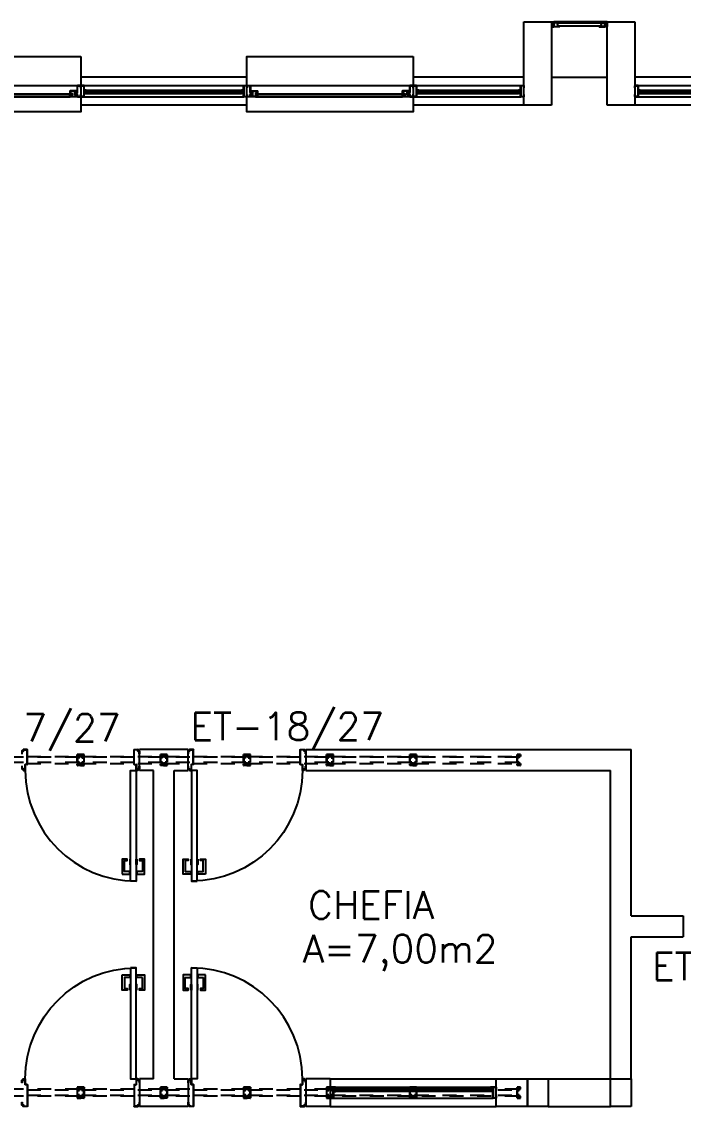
# Model space of a CAD drawing. Header units: millimetres. Extents: x 2128 to 2646, y 1972 to 2207.
# Drawn here: x 2472.61 to 2477.39, y 2061.28 to 2069.17 of the extents above; entities that cross this region are included whole.
import ezdxf

# ---------------------------------------------------------------- set-up
doc = ezdxf.new("R2010")
doc.units = ezdxf.units.MM
doc.linetypes.add('HIDDEN', pattern=[0.375, 0.25, -0.125])
for name, color, linetype in [('AR-ALV', 2, 'Continuous'), ('AR-ESQ', 1, 'Continuous'), ('AR-ESTC', 3, 'Continuous'), ('AR-PEITORIL', 1, 'Continuous'), ('AR-PORTA', 1, 'Continuous'), ('ar-talude', 1, 'Continuous'), ('BC- VISTA', 1, 'Continuous'), ('BGR- VISTA', 12, 'Continuous'), ('DT-ESQ-BAGUETE-C', 1, 'Continuous'), ('DT-ESQ-BAGUETE-V', 1, 'Continuous'), ('DT-ESQ-CHAPA DOBRADA-V', 1, 'Continuous'), ('DT-ESQ-MARCO-V', 1, 'Continuous'), ('DT-ESQ-PERFIL CADEIRA-C', 2, 'Continuous'), ('DT-ESQ-PERFIL CADEIRA-V', 2, 'Continuous'), ('DT-ESQ-PERFIL U-C', 2, 'Continuous'), ('DT-ESQ-PERFIL U-V', 1, 'Continuous'), ('DT-ESQ-PROJ', 1, 'HIDDEN'), ('DT-ESQ-VENEZIANA-C', 1, 'Continuous'), ('DT-ESQ-VENEZIANA-V', 1, 'Continuous'), ('DT-ESQ-VIDRO-C', 2, 'Continuous'), ('DT-TXTMOD', 1, 'Continuous'), ('ENDEREÇO', 2, 'Continuous'), ('maçaneta', 1, 'Continuous'), ('mov', 1, 'Continuous'), ('PM-PERFIL U-C', 2, 'Continuous'), ('pm1', 2, 'Continuous'), ('TEXTO', 2, 'Continuous'), ('Área', 2, 'Continuous')]:
    doc.layers.add(name, color=color, linetype=linetype)
doc.styles.add('S10', font='simplex.shx', dxfattribs={"height": 0.1})
doc.styles.add('UNB-100', font='simplex.shx', dxfattribs={"height": 0.2})
doc.styles.add('UNB1-100', font='simplex.shx', dxfattribs={"height": 0.2})

# ---------------------------------------------------------------- blocks, each defined once
blk = doc.blocks.new('EF142-P')
at = {"layer": 'DT-ESQ-PROJ', "ltscale": 0.1}
for points in [[(0.025, -0.1035), (0.025, -0.1135, -0.414214), (0.0235, -0.115), (0.0015, -0.115, -0.414214), (0, -0.1135), (0, -0.1), (0.0015, -0.1), (0.0015, -0.113, 0.414214), (0.002, -0.1135), (0.023, -0.1135, 0.414214), (0.0235, -0.113), (0.0235, -0.1035), (0.0105, -0.1035, -0.414214), (0.009, -0.102), (0.009, -0.092, -0.414214), (0.0105, -0.0905), (0.0235, -0.0905), (0.0235, -0.0595), (0.0105, -0.0595, -0.414214), (0.009, -0.058), (0.009, -0.048, -0.414214), (0.0105, -0.0465), (0.0235, -0.0465), (0.0235, -0.037, 0.414214), (0.023, -0.0365), (0.002, -0.0365, 0.414214), (0.0015, -0.037), (0.0015, -0.05), (0, -0.05), (0, -0.0365, -0.414214), (0.0015, -0.035), (0.0235, -0.035, -0.414214), (0.025, -0.0365), (0.025, -0.0465, -0.414214), (0.0235, -0.048), (0.0105, -0.048), (0.0105, -0.058), (0.0235, -0.058), (0.0235, -0.058, -0.414214), (0.025, -0.0595), (0.025, -0.0905, -0.414214), (0.0235, -0.092), (0.0235, -0.092), (0.0105, -0.092), (0.0105, -0.102), (0.0235, -0.102, -0.414214)], [(0.75, -0.1035), (0.75, -0.1135, 0.414214), (0.7515, -0.115), (0.7735, -0.115, 0.414214), (0.775, -0.1135), (0.775, -0.1), (0.7735, -0.1), (0.7735, -0.113, -0.414214), (0.773, -0.1135), (0.752, -0.1135, -0.414214), (0.7515, -0.113), (0.7515, -0.1035), (0.7645, -0.1035, 0.414214), (0.766, -0.102), (0.766, -0.092, 0.414214), (0.7645, -0.0905), (0.7515, -0.0905), (0.7515, -0.0595), (0.7645, -0.0595, 0.414214), (0.766, -0.058), (0.766, -0.048, 0.414214), (0.7645, -0.0465), (0.7515, -0.0465), (0.7515, -0.037, -0.414214), (0.752, -0.0365), (0.773, -0.0365, -0.414214), (0.7735, -0.037), (0.7735, -0.05), (0.775, -0.05), (0.775, -0.0365, 0.414214), (0.7735, -0.035), (0.7515, -0.035, 0.414214), (0.75, -0.0365), (0.75, -0.0465, 0.414214), (0.7515, -0.048), (0.7645, -0.048), (0.7645, -0.058), (0.7515, -0.058), (0.7515, -0.058, 0.414214), (0.75, -0.0595), (0.75, -0.0905, 0.414214), (0.7515, -0.092), (0.7515, -0.092), (0.7645, -0.092), (0.7645, -0.102), (0.7515, -0.102, 0.414214)], [(0.8, -0.1035), (0.8, -0.1135, -0.414214), (0.7985, -0.115), (0.7765, -0.115, -0.414214), (0.775, -0.1135), (0.775, -0.1), (0.7765, -0.1), (0.7765, -0.113, 0.414214), (0.777, -0.1135), (0.798, -0.1135, 0.414214), (0.7985, -0.113), (0.7985, -0.1035), (0.7855, -0.1035, -0.414214), (0.784, -0.102), (0.784, -0.092, -0.414214), (0.7855, -0.0905), (0.7985, -0.0905), (0.7985, -0.0595), (0.7855, -0.0595, -0.414214), (0.784, -0.058), (0.784, -0.048, -0.414214), (0.7855, -0.0465), (0.7985, -0.0465), (0.7985, -0.037, 0.414214), (0.798, -0.0365), (0.777, -0.0365, 0.414214), (0.7765, -0.037), (0.7765, -0.05), (0.775, -0.05), (0.775, -0.0365, -0.414214), (0.7765, -0.035), (0.7985, -0.035, -0.414214), (0.8, -0.0365), (0.8, -0.0465, -0.414214), (0.7985, -0.048), (0.7855, -0.048), (0.7855, -0.058), (0.7985, -0.058), (0.7985, -0.058, -0.414214), (0.8, -0.0595), (0.8, -0.0905, -0.414214), (0.7985, -0.092), (0.7985, -0.092), (0.7855, -0.092), (0.7855, -0.102), (0.7985, -0.102, -0.414214)], [(1.35, -0.1035), (1.35, -0.1135, 0.414214), (1.3515, -0.115), (1.3735, -0.115, 0.414214), (1.375, -0.1135), (1.375, -0.1), (1.3735, -0.1), (1.3735, -0.113, -0.414214), (1.373, -0.1135), (1.352, -0.1135, -0.414214), (1.3515, -0.113), (1.3515, -0.1035), (1.3645, -0.1035, 0.414214), (1.366, -0.102), (1.366, -0.092, 0.414214), (1.3645, -0.0905), (1.3515, -0.0905), (1.3515, -0.0595), (1.3645, -0.0595, 0.414214), (1.366, -0.058), (1.366, -0.048, 0.414214), (1.3645, -0.0465), (1.3515, -0.0465), (1.3515, -0.037, -0.414214), (1.352, -0.0365), (1.373, -0.0365, -0.414214), (1.3735, -0.037), (1.3735, -0.05), (1.375, -0.05), (1.375, -0.0365, 0.414214), (1.3735, -0.035), (1.3515, -0.035, 0.414214), (1.35, -0.0365), (1.35, -0.0465, 0.414214), (1.3515, -0.048), (1.3645, -0.048), (1.3645, -0.058), (1.3515, -0.058), (1.3515, -0.058, 0.414214), (1.35, -0.0595), (1.35, -0.0905, 0.414214), (1.3515, -0.092), (1.3515, -0.092), (1.3645, -0.092), (1.3645, -0.102), (1.3515, -0.102, 0.414214)], [(1.4, -0.1035), (1.4, -0.1135, -0.414214), (1.3985, -0.115), (1.3765, -0.115, -0.414214), (1.375, -0.1135), (1.375, -0.1), (1.3765, -0.1), (1.3765, -0.113, 0.414214), (1.377, -0.1135), (1.398, -0.1135, 0.414214), (1.3985, -0.113), (1.3985, -0.1035), (1.3855, -0.1035, -0.414214), (1.384, -0.102), (1.384, -0.092, -0.414214), (1.3855, -0.0905), (1.3985, -0.0905), (1.3985, -0.0595), (1.3855, -0.0595, -0.414214), (1.384, -0.058), (1.384, -0.048, -0.414214), (1.3855, -0.0465), (1.3985, -0.0465), (1.3985, -0.037, 0.414214), (1.398, -0.0365), (1.377, -0.0365, 0.414214), (1.3765, -0.037), (1.3765, -0.05), (1.375, -0.05), (1.375, -0.0365, -0.414214), (1.3765, -0.035), (1.3985, -0.035, -0.414214), (1.4, -0.0365), (1.4, -0.0465, -0.414214), (1.3985, -0.048), (1.3855, -0.048), (1.3855, -0.058), (1.3985, -0.058), (1.3985, -0.058, -0.414214), (1.4, -0.0595), (1.4, -0.0905, -0.414214), (1.3985, -0.092), (1.3985, -0.092), (1.3855, -0.092), (1.3855, -0.102), (1.3985, -0.102, -0.414214)], [(1.95, -0.1035), (1.95, -0.1135, 0.414214), (1.9515, -0.115), (1.9735, -0.115, 0.414214), (1.975, -0.1135), (1.975, -0.1), (1.9735, -0.1), (1.9735, -0.113, -0.414214), (1.973, -0.1135), (1.952, -0.1135, -0.414214), (1.9515, -0.113), (1.9515, -0.1035), (1.9645, -0.1035, 0.414214), (1.966, -0.102), (1.966, -0.092, 0.414214), (1.9645, -0.0905), (1.9515, -0.0905), (1.9515, -0.0595), (1.9645, -0.0595, 0.414214), (1.966, -0.058), (1.966, -0.048, 0.414214), (1.9645, -0.0465), (1.9515, -0.0465), (1.9515, -0.037, -0.414214), (1.952, -0.0365), (1.973, -0.0365, -0.414214), (1.9735, -0.037), (1.9735, -0.05), (1.975, -0.05), (1.975, -0.0365, 0.414214), (1.9735, -0.035), (1.9515, -0.035, 0.414214), (1.95, -0.0365), (1.95, -0.0465, 0.414214), (1.9515, -0.048), (1.9645, -0.048), (1.9645, -0.058), (1.9515, -0.058), (1.9515, -0.058, 0.414214), (1.95, -0.0595), (1.95, -0.0905, 0.414214), (1.9515, -0.092), (1.9515, -0.092), (1.9645, -0.092), (1.9645, -0.102), (1.9515, -0.102, 0.414214)], [(2, -0.1035), (2, -0.1135, -0.414214), (1.9985, -0.115), (1.9765, -0.115, -0.414214), (1.975, -0.1135), (1.975, -0.1), (1.9765, -0.1), (1.9765, -0.113, 0.414214), (1.977, -0.1135), (1.998, -0.1135, 0.414214), (1.9985, -0.113), (1.9985, -0.1035), (1.9855, -0.1035, -0.414214), (1.984, -0.102), (1.984, -0.092, -0.414214), (1.9855, -0.0905), (1.9985, -0.0905), (1.9985, -0.0595), (1.9855, -0.0595, -0.414214), (1.984, -0.058), (1.984, -0.048, -0.414214), (1.9855, -0.0465), (1.9985, -0.0465), (1.9985, -0.037, 0.414214), (1.998, -0.0365), (1.977, -0.0365, 0.414214), (1.9765, -0.037), (1.9765, -0.05), (1.975, -0.05), (1.975, -0.0365, -0.414214), (1.9765, -0.035), (1.9985, -0.035, -0.414214), (2, -0.0365), (2, -0.0465, -0.414214), (1.9985, -0.048), (1.9855, -0.048), (1.9855, -0.058), (1.9985, -0.058), (1.9985, -0.058, -0.414214), (2, -0.0595), (2, -0.0905, -0.414214), (1.9985, -0.092), (1.9985, -0.092), (1.9855, -0.092), (1.9855, -0.102), (1.9985, -0.102, -0.414214)], [(2.55, -0.1035), (2.55, -0.1135, 0.414214), (2.5515, -0.115), (2.5735, -0.115, 0.414214), (2.575, -0.1135), (2.575, -0.1), (2.5735, -0.1), (2.5735, -0.113, -0.414214), (2.573, -0.1135), (2.552, -0.1135, -0.414214), (2.5515, -0.113), (2.5515, -0.1035), (2.5645, -0.1035, 0.414214), (2.566, -0.102), (2.566, -0.092, 0.414214), (2.5645, -0.0905), (2.5515, -0.0905), (2.5515, -0.0595), (2.5645, -0.0595, 0.414214), (2.566, -0.058), (2.566, -0.048, 0.414214), (2.5645, -0.0465), (2.5515, -0.0465), (2.5515, -0.037, -0.414214), (2.552, -0.0365), (2.573, -0.0365, -0.414214), (2.5735, -0.037), (2.5735, -0.05), (2.575, -0.05), (2.575, -0.0365, 0.414214), (2.5735, -0.035), (2.5515, -0.035, 0.414214), (2.55, -0.0365), (2.55, -0.0465, 0.414214), (2.5515, -0.048), (2.5645, -0.048), (2.5645, -0.058), (2.5515, -0.058), (2.5515, -0.058, 0.414214), (2.55, -0.0595), (2.55, -0.0905, 0.414214), (2.5515, -0.092), (2.5515, -0.092), (2.5645, -0.092), (2.5645, -0.102), (2.5515, -0.102, 0.414214)], [(2.6, -0.1035), (2.6, -0.1135, -0.414214), (2.5985, -0.115), (2.5765, -0.115, -0.414214), (2.575, -0.1135), (2.575, -0.1), (2.5765, -0.1), (2.5765, -0.113, 0.414214), (2.577, -0.1135), (2.598, -0.1135, 0.414214), (2.5985, -0.113), (2.5985, -0.1035), (2.5855, -0.1035, -0.414214), (2.584, -0.102), (2.584, -0.092, -0.414214), (2.5855, -0.0905), (2.5985, -0.0905), (2.5985, -0.0595), (2.5855, -0.0595, -0.414214), (2.584, -0.058), (2.584, -0.048, -0.414214), (2.5855, -0.0465), (2.5985, -0.0465), (2.5985, -0.037, 0.414214), (2.598, -0.0365), (2.577, -0.0365, 0.414214), (2.5765, -0.037), (2.5765, -0.05), (2.575, -0.05), (2.575, -0.0365, -0.414214), (2.5765, -0.035), (2.5985, -0.035, -0.414214), (2.6, -0.0365), (2.6, -0.0465, -0.414214), (2.5985, -0.048), (2.5855, -0.048), (2.5855, -0.058), (2.5985, -0.058), (2.5985, -0.058, -0.414214), (2.6, -0.0595), (2.6, -0.0905, -0.414214), (2.5985, -0.092), (2.5985, -0.092), (2.5855, -0.092), (2.5855, -0.102), (2.5985, -0.102, -0.414214)], [(3.15, -0.1035), (3.15, -0.1135, 0.414214), (3.1515, -0.115), (3.1735, -0.115, 0.414214), (3.175, -0.1135), (3.175, -0.1), (3.1735, -0.1), (3.1735, -0.113, -0.414214), (3.173, -0.1135), (3.152, -0.1135, -0.414214), (3.1515, -0.113), (3.1515, -0.1035), (3.1645, -0.1035, 0.414214), (3.166, -0.102), (3.166, -0.092, 0.414214), (3.1645, -0.0905), (3.1515, -0.0905), (3.1515, -0.0595), (3.1645, -0.0595, 0.414214), (3.166, -0.058), (3.166, -0.048, 0.414214), (3.1645, -0.0465), (3.1515, -0.0465), (3.1515, -0.037, -0.414214), (3.152, -0.0365), (3.173, -0.0365, -0.414214), (3.1735, -0.037), (3.1735, -0.05), (3.175, -0.05), (3.175, -0.0365, 0.414214), (3.1735, -0.035), (3.1515, -0.035, 0.414214), (3.15, -0.0365), (3.15, -0.0465, 0.414214), (3.1515, -0.048), (3.1645, -0.048), (3.1645, -0.058), (3.1515, -0.058), (3.1515, -0.058, 0.414214), (3.15, -0.0595), (3.15, -0.0905, 0.414214), (3.1515, -0.092), (3.1515, -0.092), (3.1645, -0.092), (3.1645, -0.102), (3.1515, -0.102, 0.414214)], [(3.2, -0.1035), (3.2, -0.1135, -0.414214), (3.1985, -0.115), (3.1765, -0.115, -0.414214), (3.175, -0.1135), (3.175, -0.1), (3.1765, -0.1), (3.1765, -0.113, 0.414214), (3.177, -0.1135), (3.198, -0.1135, 0.414214), (3.1985, -0.113), (3.1985, -0.1035), (3.1855, -0.1035, -0.414214), (3.184, -0.102), (3.184, -0.092, -0.414214), (3.1855, -0.0905), (3.1985, -0.0905), (3.1985, -0.0595), (3.1855, -0.0595, -0.414214), (3.184, -0.058), (3.184, -0.048, -0.414214), (3.1855, -0.0465), (3.1985, -0.0465), (3.1985, -0.037, 0.414214), (3.198, -0.0365), (3.177, -0.0365, 0.414214), (3.1765, -0.037), (3.1765, -0.05), (3.175, -0.05), (3.175, -0.0365, -0.414214), (3.1765, -0.035), (3.1985, -0.035, -0.414214), (3.2, -0.0365), (3.2, -0.0465, -0.414214), (3.1985, -0.048), (3.1855, -0.048), (3.1855, -0.058), (3.1985, -0.058), (3.1985, -0.058, -0.414214), (3.2, -0.0595), (3.2, -0.0905, -0.414214), (3.1985, -0.092), (3.1985, -0.092), (3.1855, -0.092), (3.1855, -0.102), (3.1985, -0.102, -0.414214)], [(3.75, -0.1035), (3.75, -0.1135, 0.414214), (3.7515, -0.115), (3.7735, -0.115, 0.414214), (3.775, -0.1135), (3.775, -0.1), (3.7735, -0.1), (3.7735, -0.113, -0.414214), (3.773, -0.1135), (3.752, -0.1135, -0.414214), (3.7515, -0.113), (3.7515, -0.1035), (3.7645, -0.1035, 0.414214), (3.766, -0.102), (3.766, -0.092, 0.414214), (3.7645, -0.0905), (3.7515, -0.0905), (3.7515, -0.0595), (3.7645, -0.0595, 0.414214), (3.766, -0.058), (3.766, -0.048, 0.414214), (3.7645, -0.0465), (3.7515, -0.0465), (3.7515, -0.037, -0.414214), (3.752, -0.0365), (3.773, -0.0365, -0.414214), (3.7735, -0.037), (3.7735, -0.05), (3.775, -0.05), (3.775, -0.0365, 0.414214), (3.7735, -0.035), (3.7515, -0.035, 0.414214), (3.75, -0.0365), (3.75, -0.0465, 0.414214), (3.7515, -0.048), (3.7645, -0.048), (3.7645, -0.058), (3.7515, -0.058), (3.7515, -0.058, 0.414214), (3.75, -0.0595), (3.75, -0.0905, 0.414214), (3.7515, -0.092), (3.7515, -0.092), (3.7645, -0.092), (3.7645, -0.102), (3.7515, -0.102, 0.414214)], [(3.8, -0.1035), (3.8, -0.1135, -0.414214), (3.7985, -0.115), (3.7765, -0.115, -0.414214), (3.775, -0.1135), (3.775, -0.1), (3.7765, -0.1), (3.7765, -0.113, 0.414214), (3.777, -0.1135), (3.798, -0.1135, 0.414214), (3.7985, -0.113), (3.7985, -0.1035), (3.7855, -0.1035, -0.414214), (3.784, -0.102), (3.784, -0.092, -0.414214), (3.7855, -0.0905), (3.7985, -0.0905), (3.7985, -0.0595), (3.7855, -0.0595, -0.414214), (3.784, -0.058), (3.784, -0.048, -0.414214), (3.7855, -0.0465), (3.7985, -0.0465), (3.7985, -0.037, 0.414214), (3.798, -0.0365), (3.777, -0.0365, 0.414214), (3.7765, -0.037), (3.7765, -0.05), (3.775, -0.05), (3.775, -0.0365, -0.414214), (3.7765, -0.035), (3.7985, -0.035, -0.414214), (3.8, -0.0365), (3.8, -0.0465, -0.414214), (3.7985, -0.048), (3.7855, -0.048), (3.7855, -0.058), (3.7985, -0.058), (3.7985, -0.058, -0.414214), (3.8, -0.0595), (3.8, -0.0905, -0.414214), (3.7985, -0.092), (3.7985, -0.092), (3.7855, -0.092), (3.7855, -0.102), (3.7985, -0.102, -0.414214)], [(4.35, -0.1035), (4.35, -0.1135, 0.414214), (4.3515, -0.115), (4.3735, -0.115, 0.414214), (4.375, -0.1135), (4.375, -0.1), (4.3735, -0.1), (4.3735, -0.113, -0.414214), (4.373, -0.1135), (4.352, -0.1135, -0.414214), (4.3515, -0.113), (4.3515, -0.1035), (4.3645, -0.1035, 0.414214), (4.366, -0.102), (4.366, -0.092, 0.414214), (4.3645, -0.0905), (4.3515, -0.0905), (4.3515, -0.0595), (4.3645, -0.0595, 0.414214), (4.366, -0.058), (4.366, -0.048, 0.414214), (4.3645, -0.0465), (4.3515, -0.0465), (4.3515, -0.037, -0.414214), (4.352, -0.0365), (4.373, -0.0365, -0.414214), (4.3735, -0.037), (4.3735, -0.05), (4.375, -0.05), (4.375, -0.0365, 0.414214), (4.3735, -0.035), (4.3515, -0.035, 0.414214), (4.35, -0.0365), (4.35, -0.0465, 0.414214), (4.3515, -0.048), (4.3645, -0.048), (4.3645, -0.058), (4.3515, -0.058), (4.3515, -0.058, 0.414214), (4.35, -0.0595), (4.35, -0.0905, 0.414214), (4.3515, -0.092), (4.3515, -0.092), (4.3645, -0.092), (4.3645, -0.102), (4.3515, -0.102, 0.414214)], [(4.4, -0.1035), (4.4, -0.1135, -0.414214), (4.3985, -0.115), (4.3765, -0.115, -0.414214), (4.375, -0.1135), (4.375, -0.1), (4.3765, -0.1), (4.3765, -0.113, 0.414214), (4.377, -0.1135), (4.398, -0.1135, 0.414214), (4.3985, -0.113), (4.3985, -0.1035), (4.3855, -0.1035, -0.414214), (4.384, -0.102), (4.384, -0.092, -0.414214), (4.3855, -0.0905), (4.3985, -0.0905), (4.3985, -0.0595), (4.3855, -0.0595, -0.414214), (4.384, -0.058), (4.384, -0.048, -0.414214), (4.3855, -0.0465), (4.3985, -0.0465), (4.3985, -0.037, 0.414214), (4.398, -0.0365), (4.377, -0.0365, 0.414214), (4.3765, -0.037), (4.3765, -0.05), (4.375, -0.05), (4.375, -0.0365, -0.414214), (4.3765, -0.035), (4.3985, -0.035, -0.414214), (4.4, -0.0365), (4.4, -0.0465, -0.414214), (4.3985, -0.048), (4.3855, -0.048), (4.3855, -0.058), (4.3985, -0.058), (4.3985, -0.058, -0.414214), (4.4, -0.0595), (4.4, -0.0905, -0.414214), (4.3985, -0.092), (4.3985, -0.092), (4.3855, -0.092), (4.3855, -0.102), (4.3985, -0.102, -0.414214)], [(5.125, -0.1035), (5.125, -0.1135, 0.414214), (5.1265, -0.115), (5.1485, -0.115, 0.414214), (5.15, -0.1135), (5.15, -0.1), (5.1485, -0.1), (5.1485, -0.113, -0.414214), (5.148, -0.1135), (5.127, -0.1135, -0.414214), (5.1265, -0.113), (5.1265, -0.1035), (5.1395, -0.1035, 0.414214), (5.141, -0.102), (5.141, -0.092, 0.414214), (5.1395, -0.0905), (5.1265, -0.0905), (5.1265, -0.0595), (5.1395, -0.0595, 0.414214), (5.141, -0.058), (5.141, -0.048, 0.414214), (5.1395, -0.0465), (5.1265, -0.0465), (5.1265, -0.037, -0.414214), (5.127, -0.0365), (5.148, -0.0365, -0.414214), (5.1485, -0.037), (5.1485, -0.05), (5.15, -0.05), (5.15, -0.0365, 0.414214), (5.1485, -0.035), (5.1265, -0.035, 0.414214), (5.125, -0.0365), (5.125, -0.0465, 0.414214), (5.1265, -0.048), (5.1395, -0.048), (5.1395, -0.058), (5.1265, -0.058), (5.1265, -0.058, 0.414214), (5.125, -0.0595), (5.125, -0.0905, 0.414214), (5.1265, -0.092), (5.1265, -0.092), (5.1395, -0.092), (5.1395, -0.102), (5.1265, -0.102, 0.414214)]]:
    blk.add_lwpolyline(points, format="xyb", close=True, dxfattribs=at)
for points in [[(0.7625, -0.056), (0.7625, -0.05), (0.0125, -0.05), (0.0125, -0.056)], [(1.3625, -0.056), (1.3625, -0.05), (0.7875, -0.05), (0.7875, -0.056)], [(1.9625, -0.056), (1.9625, -0.05), (1.3875, -0.05), (1.3875, -0.056)], [(2.5625, -0.056), (2.5625, -0.05), (1.9875, -0.05), (1.9875, -0.056)], [(3.1625, -0.056), (3.1625, -0.05), (2.5875, -0.05), (2.5875, -0.056)], [(3.7625, -0.056), (3.7625, -0.05), (3.1875, -0.05), (3.1875, -0.056)], [(4.3625, -0.056), (4.3625, -0.05), (3.7875, -0.05), (3.7875, -0.056)], [(5.1375, -0.056), (5.1375, -0.05), (4.3875, -0.05), (4.3875, -0.056)], [(0.7625, -0.094), (0.7625, -0.1), (0.0125, -0.1), (0.0125, -0.094)], [(1.3625, -0.094), (1.3625, -0.1), (0.7875, -0.1), (0.7875, -0.094)], [(1.9625, -0.094), (1.9625, -0.1), (1.3875, -0.1), (1.3875, -0.094)], [(2.5625, -0.094), (2.5625, -0.1), (1.9875, -0.1), (1.9875, -0.094)], [(3.1625, -0.094), (3.1625, -0.1), (2.5875, -0.1), (2.5875, -0.094)], [(3.7625, -0.094), (3.7625, -0.1), (3.1875, -0.1), (3.1875, -0.094)], [(4.3625, -0.094), (4.3625, -0.1), (3.7875, -0.1), (3.7875, -0.094)], [(5.1375, -0.094), (5.1375, -0.1), (4.3875, -0.1), (4.3875, -0.094)]]:
    blk.add_lwpolyline(points, close=True, dxfattribs=at)
blk = doc.blocks.new('EF01A-P')
at = {"layer": 'DT-ESQ-BAGUETE-C', "ltscale": 0.1}
for points in [[(0.0015, 0.035), (0.015, 0.035), (0.015, 0.0335), (0.0015, 0.0335), (0.0015, 0.005), (0.015, 0.005), (0.015, 0.0035), (0.0015, 0.0035, -0.414214), (0, 0.005), (0, 0.0335, -0.414214)], [(0.3985, 0.035), (0.385, 0.035), (0.385, 0.0335), (0.3985, 0.0335), (0.3985, 0.005), (0.385, 0.005), (0.385, 0.0035), (0.3985, 0.0035, 0.414214), (0.4, 0.005), (0.4, 0.0335, 0.414214)]]:
    blk.add_lwpolyline(points, format="xyb", close=True, dxfattribs=at)
at = {"layer": 'DT-ESQ-PERFIL CADEIRA-C', "ltscale": 0.1}
for points in [[(0.01, 0.0015), (0.01, 0.003), (0.0015, 0.003, 1), (0.0015, 0), (0.015, 0, 0.414214), (0.0165, 0.0015), (0.0165, 0.0335), (0.043, 0.0335)], [(0.043, 0.0065), (0.018, 0.0065), (0.018, 0.0165), (0.0165, 0.0165), (0.0165, 0.0065, 0.414214), (0.018, 0.005), (0.043, 0.005), (0.0565, 0.005, 1), (0.0565, 0.008), (0.043, 0.008), (0.043, 0.02), (0.043, 0.032), (0.0565, 0.032, 1), (0.0565, 0.035), (0.043, 0.035), (0.0165, 0.035, 0.414214), (0.015, 0.0335), (0.015, 0.0015), (0.0015, 0.0015)], [(0.0415, 0.02), (0.0415, 0.032, -0.414214), (0.043, 0.0335), (0.0565, 0.0335)], [(0.0415, 0.02), (0.0415, 0.008, 0.414214), (0.043, 0.0065), (0.0565, 0.0065)], [(0.357, 0.0065), (0.382, 0.0065), (0.382, 0.0165), (0.3835, 0.0165), (0.3835, 0.0065, -0.414214), (0.382, 0.005), (0.357, 0.005), (0.3435, 0.005, -1), (0.3435, 0.008), (0.357, 0.008), (0.357, 0.02), (0.357, 0.032), (0.3435, 0.032, -1), (0.3435, 0.035), (0.357, 0.035), (0.3835, 0.035, -0.414214), (0.385, 0.0335), (0.385, 0.0015), (0.3985, 0.0015)], [(0.3585, 0.02), (0.3585, 0.032, 0.414214), (0.357, 0.0335), (0.3435, 0.0335)], [(0.3585, 0.02), (0.3585, 0.008, -0.414214), (0.357, 0.0065), (0.3435, 0.0065)], [(0.39, 0.0015), (0.39, 0.003), (0.3985, 0.003, -1), (0.3985, 0), (0.385, 0, -0.414214), (0.3835, 0.0015), (0.3835, 0.0335), (0.357, 0.0335)]]:
    blk.add_lwpolyline(points, format="xyb", dxfattribs=at)
at = {"layer": 'DT-ESQ-PERFIL CADEIRA-V', "ltscale": 0.1}
blk.add_line((0.015, 0), (0.385, 0), dxfattribs=at)
at = {"layer": 'DT-ESQ-VENEZIANA-C', "ltscale": 0.1}
for p, q in [((0.043, 0.0105), (0.357, 0.0105)), ((0.043, 0.009), (0.357, 0.009))]:
    blk.add_line(p, q, dxfattribs=at)
at = {"layer": 'DT-ESQ-VENEZIANA-V', "ltscale": 0.1}
blk.add_line((0.043, 0.031), (0.357, 0.031), dxfattribs=at)
blk = doc.blocks.new('EF05A-P')
at = {"layer": 'DT-ESQ-BAGUETE-C', "ltscale": 0.1}
for points in [[(0.039, -0.05), (0.0255, -0.05), (0.0255, -0.0485), (0.039, -0.0485), (0.039, -0.0365), (0.0255, -0.0365), (0.0255, -0.035), (0.039, -0.035, -0.414214), (0.0405, -0.0365), (0.0405, -0.0485, -0.414214)], [(1.161, -0.05), (1.1745, -0.05), (1.1745, -0.0485), (1.161, -0.0485), (1.161, -0.0365), (1.1745, -0.0365), (1.1745, -0.035), (1.161, -0.035, 0.414214), (1.1595, -0.0365), (1.1595, -0.0485, 0.414214)]]:
    blk.add_lwpolyline(points, format="xyb", close=True, dxfattribs=at)
at = {"layer": 'DT-ESQ-BAGUETE-V', "ltscale": 0.1}
blk.add_line((1.161, -0.05), (0.039, -0.05), dxfattribs=at)
at = {"layer": 'DT-ESQ-CHAPA DOBRADA-V', "ltscale": 0.1}
blk.add_line((1.16, -0.067), (0.04, -0.067), dxfattribs=at)
at = {"layer": 'DT-ESQ-MARCO-V', "ltscale": 0.1}
for p, q in [((0.0235, -0.035), (1.1765, -0.035)), ((0.0235, -0.115), (1.1765, -0.115))]:
    blk.add_line(p, q, dxfattribs=at)
at = {"layer": 'DT-ESQ-PERFIL U-C', "ltscale": 0.1}
for points in [[(0.025, -0.0655), (0.025, -0.0655, 0.414214), (0.0235, -0.067), (0.0235, -0.1135), (0.0015, -0.1135), (0.0015, -0.1), (0, -0.1), (0, -0.1135, 0.414214), (0.0015, -0.115), (0.0235, -0.115, 0.414214), (0.025, -0.1135), (0.025, -0.067), (0.04, -0.067, 1), (0.04, -0.064), (0.025, -0.064), (0.025, -0.0365, 0.414214), (0.0235, -0.035), (0.0015, -0.035, 0.414214), (0, -0.0365), (0, -0.05), (0.0015, -0.05), (0.0015, -0.0365), (0.0235, -0.0365), (0.0235, -0.064, 0.414214), (0.025, -0.0655), (0.04, -0.0655)], [(1.175, -0.0655), (1.175, -0.0655, -0.414214), (1.1765, -0.067), (1.1765, -0.1135), (1.1985, -0.1135), (1.1985, -0.1), (1.2, -0.1), (1.2, -0.1135, -0.414214), (1.1985, -0.115), (1.1765, -0.115, -0.414214), (1.175, -0.1135), (1.175, -0.067), (1.16, -0.067, -1), (1.16, -0.064), (1.175, -0.064), (1.175, -0.0365, -0.414214), (1.1765, -0.035), (1.1985, -0.035, -0.414214), (1.2, -0.0365), (1.2, -0.05), (1.1985, -0.05), (1.1985, -0.0365), (1.1765, -0.0365), (1.1765, -0.064, -0.414214), (1.175, -0.0655), (1.16, -0.0655)]]:
    blk.add_lwpolyline(points, format="xyb", dxfattribs=at)
at = {"layer": 'DT-ESQ-VIDRO-C', "ltscale": 0.1}
blk.add_lwpolyline([(0.027, -0.062), (0.027, -0.052), (1.173, -0.052), (1.173, -0.062)], close=True, dxfattribs=at)
blk = doc.blocks.new('BGR12')
at = {"layer": 'BC- VISTA'}
blk.add_lwpolyline([(0, 0.4), (0, 0), (-1.2, 0), (-1.2, 0.4)], close=True, dxfattribs=at)
blk = doc.blocks.new('EF72-P')
at = {"layer": 'AR-PEITORIL'}
for p, q in [((0.8, 0.2), (0, 0.2)), ((3.2, 0.2), (2, 0.2)), ((5.2, 0.2), (4.4, 0.2)), ((0.8, 0), (0, 0)), ((3.2, 0), (2, 0)), ((5.2, 0), (4.4, 0))]:
    blk.add_line(p, q, dxfattribs=at)
at = {"layer": 'DT-ESQ-BAGUETE-C', "ltscale": 0.1}
for points in [[(0.039, 0.095), (0.0255, 0.095), (0.0255, 0.0935), (0.039, 0.0935), (0.039, 0.0845), (0.0255, 0.0845), (0.0255, 0.083), (0.039, 0.083, 0.336705), (0.0404, 0.0841, 0.068021), (0.0405, 0.0845), (0.0405, 0.0935, 0.414214)], [(2.039, 0.095), (2.0255, 0.095), (2.0255, 0.0935), (2.039, 0.0935), (2.039, 0.0845), (2.0255, 0.0845), (2.0255, 0.083), (2.039, 0.083, 0.336705), (2.0404, 0.0841, 0.068021), (2.0405, 0.0845), (2.0405, 0.0935, 0.414214)], [(3.161, 0.095), (3.1745, 0.095), (3.1745, 0.0935), (3.161, 0.0935), (3.161, 0.0845), (3.1745, 0.0845), (3.1745, 0.083), (3.161, 0.083, -0.336705), (3.1596, 0.0841, -0.068021), (3.1595, 0.0845), (3.1595, 0.0935, -0.414214)], [(4.439, 0.095), (4.4255, 0.095), (4.4255, 0.0935), (4.439, 0.0935), (4.439, 0.0845), (4.4255, 0.0845), (4.4255, 0.083), (4.439, 0.083, 0.336705), (4.4404, 0.0841, 0.068021), (4.4405, 0.0845), (4.4405, 0.0935, 0.414214)], [(5.161, 0.095), (5.1745, 0.095), (5.1745, 0.0935), (5.161, 0.0935), (5.161, 0.0845), (5.1745, 0.0845), (5.1745, 0.083), (5.161, 0.083, -0.336705), (5.1596, 0.0841, -0.068021), (5.1595, 0.0845), (5.1595, 0.0935, -0.414214)], [(1.9235, 0.072), (1.937, 0.072), (1.937, 0.0705), (1.9235, 0.0705), (1.9235, 0.0615), (1.937, 0.0615), (1.937, 0.06), (1.9235, 0.06, -0.336705), (1.9221, 0.0611, -0.068021), (1.922, 0.0615), (1.922, 0.0705, -0.414214)], [(3.2765, 0.072), (3.263, 0.072), (3.263, 0.0705), (3.2765, 0.0705), (3.2765, 0.0615), (3.263, 0.0615), (3.263, 0.06), (3.2765, 0.06, 0.336705), (3.2779, 0.0611, 0.068021), (3.278, 0.0615), (3.278, 0.0705, 0.414214)], [(4.3235, 0.072), (4.337, 0.072), (4.337, 0.0705), (4.3235, 0.0705), (4.3235, 0.0615), (4.337, 0.0615), (4.337, 0.06), (4.3235, 0.06, -0.336705), (4.3221, 0.0611, -0.068021), (4.322, 0.0615), (4.322, 0.0705, -0.414214)]]:
    blk.add_lwpolyline(points, format="xyb", close=True, dxfattribs=at)
at = {"layer": 'DT-ESQ-MARCO-V', "ltscale": 0.1}
for p, q in [((0.0235, 0.14), (0.7765, 0.14)), ((0.8235, 0.14), (1.9765, 0.14)), ((2.0235, 0.14), (3.1765, 0.14)), ((3.2235, 0.14), (4.3765, 0.14)), ((4.4235, 0.14), (5.1765, 0.14)), ((0.0235, 0.06), (0.7765, 0.06)), ((0.876, 0.06), (1.9235, 0.06)), ((2.0235, 0.06), (3.1765, 0.06)), ((3.276, 0.06), (4.3235, 0.06)), ((4.4235, 0.06), (5.1765, 0.06))]:
    blk.add_line(p, q, dxfattribs=at)
at = {"layer": 'DT-ESQ-PERFIL U-C', "ltscale": 0.1}
for p, q in [((1.975, 0.14), (1.975, 0.14)), ((3.2, 0.125), (3.2, 0.1385)), ((3.2015, 0.125), (3.2, 0.125)), ((3.2015, 0.14), (3.2235, 0.14)), ((3.2235, 0.1385), (3.2015, 0.1385)), ((3.2015, 0.1385), (3.2015, 0.125)), ((3.2235, 0.14), (3.2235, 0.14)), ((3.2235, 0.09), (3.2235, 0.1385)), ((3.225, 0.14), (3.225, 0.14)), ((3.225, 0.1385), (3.225, 0.0915)), ((3.225, 0.0885), (3.225, 0.0885)), ((3.225, 0.0885), (3.238, 0.0885)), ((3.238, 0.09), (3.2265, 0.09)), ((3.238, 0.0885), (3.238, 0.0785)), ((3.2395, 0.0785), (3.2395, 0.0885)), ((4.375, 0.14), (4.375, 0.14)), ((3.2, 0.0615), (3.2, 0.075)), ((3.2, 0.075), (3.2015, 0.075)), ((3.2015, 0.075), (3.2015, 0.062)), ((3.2235, 0.06), (3.2015, 0.06)), ((3.202, 0.0615), (3.2235, 0.0615)), ((3.2235, 0.0615), (3.2235, 0.077)), ((3.238, 0.0785), (3.225, 0.0785)), ((3.225, 0.077), (3.225, 0.0615)), ((3.225, 0.077), (3.238, 0.077))]:
    blk.add_line(p, q, dxfattribs=at)
for points in [[(0.025, 0.0691), (0.025, 0.105), (0.0385, 0.105, 1), (0.0385, 0.108), (0.025, 0.108), (0.025, 0.1385, 0.414214), (0.0235, 0.14), (0.0015, 0.14, 0.414214), (0, 0.1385), (0, 0.125), (0.0015, 0.125), (0.0015, 0.1385), (0.0235, 0.1385), (0.0235, 0.108, 0.414214), (0.025, 0.1065, 0.414214), (0.0235, 0.105), (0.0235, 0.0691), (0.0235, 0.0615), (0.0015, 0.0615), (0.0015, 0.075), (0, 0.075), (0, 0.0615, 0.414214), (0.0015, 0.06), (0.0235, 0.06, 0.414214), (0.025, 0.0615)], [(1.9715, 0.0615), (1.9715, 0.0735), (1.9585, 0.0735, -0.414214), (1.957, 0.075), (1.957, 0.092, -0.414214), (1.9585, 0.0935), (1.9715, 0.0935), (1.9715, 0.1005), (1.9245, 0.1005), (1.9245, 0.0835), (1.9375, 0.0835, -0.414214), (1.939, 0.082), (1.939, 0.0615)], [(1.9765, 0.077, 0.414214), (1.975, 0.0785), (1.962, 0.0785), (1.962, 0.0885), (1.975, 0.0885), (1.975, 0.0885, 0.414214), (1.9765, 0.09), (1.9765, 0.1385), (1.9985, 0.1385), (1.9985, 0.125), (2, 0.125), (2, 0.1385, 0.414214), (1.9985, 0.14), (1.9765, 0.14), (1.9765, 0.14, 0.414214), (1.975, 0.1385), (1.975, 0.0915, -0.414214), (1.9735, 0.09), (1.962, 0.09, 0.414214), (1.9605, 0.0885), (1.9605, 0.0785, 0.414214), (1.962, 0.077), (1.975, 0.077), (1.975, 0.0615, 0.414214), (1.9765, 0.06), (1.9985, 0.06, 0.414214), (2, 0.0615), (2, 0.075), (1.9985, 0.075), (1.9985, 0.062, -0.414214), (1.998, 0.0615), (1.9765, 0.0615)], [(2.025, 0.0691), (2.025, 0.105), (2.0385, 0.105, 1), (2.0385, 0.108), (2.025, 0.108), (2.025, 0.1385, 0.414214), (2.0235, 0.14), (2.0015, 0.14, 0.414214), (2, 0.1385), (2, 0.125), (2.0015, 0.125), (2.0015, 0.1385), (2.0235, 0.1385), (2.0235, 0.108, 0.414214), (2.025, 0.1065, 0.414214), (2.0235, 0.105), (2.0235, 0.0691), (2.0235, 0.0615), (2.0015, 0.0615), (2.0015, 0.075), (2, 0.075), (2, 0.0615, 0.414214), (2.0015, 0.06), (2.0235, 0.06, 0.414214), (2.025, 0.0615)], [(3.175, 0.0691), (3.175, 0.105), (3.1615, 0.105, -1), (3.1615, 0.108), (3.175, 0.108), (3.175, 0.1385, -0.414214), (3.1765, 0.14), (3.1985, 0.14, -0.414214), (3.2, 0.1385), (3.2, 0.125), (3.1985, 0.125), (3.1985, 0.1385), (3.1765, 0.1385), (3.1765, 0.108, -0.414214), (3.175, 0.1065, -0.414214), (3.1765, 0.105), (3.1765, 0.0691), (3.1765, 0.0615), (3.1985, 0.0615), (3.1985, 0.075), (3.2, 0.075), (3.2, 0.0615, -0.414214), (3.1985, 0.06), (3.1765, 0.06, -0.414214), (3.175, 0.0615)], [(3.2285, 0.06, -0.414214), (3.227, 0.0615), (3.227, 0.0735, -0.414214), (3.2285, 0.075), (3.2415, 0.075), (3.2415, 0.092), (3.2285, 0.092, -0.414214), (3.227, 0.0935), (3.227, 0.1005, -0.414214), (3.2285, 0.102), (3.2755, 0.102, -0.414214), (3.277, 0.1005), (3.277, 0.0835, -0.414214), (3.2755, 0.082), (3.2625, 0.082), (3.2625, 0.0615, -0.414214), (3.261, 0.06)], [(3.243, 0.092, 0.414214), (3.2415, 0.0935), (3.2285, 0.0935), (3.2285, 0.1005), (3.2755, 0.1005), (3.2755, 0.0835), (3.2625, 0.0835, 0.414214), (3.261, 0.082), (3.261, 0.0615), (3.2285, 0.0615), (3.2285, 0.0735), (3.2415, 0.0735, 0.414214), (3.243, 0.075)], [(4.3715, 0.0615), (4.3715, 0.0735), (4.3585, 0.0735, -0.414214), (4.357, 0.075), (4.357, 0.092, -0.414214), (4.3585, 0.0935), (4.3715, 0.0935), (4.3715, 0.1005), (4.3245, 0.1005), (4.3245, 0.0835), (4.3375, 0.0835, -0.414214), (4.339, 0.082), (4.339, 0.0615)], [(4.3765, 0.077, 0.414214), (4.375, 0.0785), (4.362, 0.0785), (4.362, 0.0885), (4.375, 0.0885), (4.375, 0.0885, 0.414214), (4.3765, 0.09), (4.3765, 0.1385), (4.3985, 0.1385), (4.3985, 0.125), (4.4, 0.125), (4.4, 0.1385, 0.414214), (4.3985, 0.14), (4.3765, 0.14), (4.3765, 0.14, 0.414214), (4.375, 0.1385), (4.375, 0.0915, -0.414214), (4.3735, 0.09), (4.362, 0.09, 0.414214), (4.3605, 0.0885), (4.3605, 0.0785, 0.414214), (4.362, 0.077), (4.375, 0.077), (4.375, 0.0615, 0.414214), (4.3765, 0.06), (4.3985, 0.06, 0.414214), (4.4, 0.0615), (4.4, 0.075), (4.3985, 0.075), (4.3985, 0.062, -0.414214), (4.398, 0.0615), (4.3765, 0.0615)], [(4.425, 0.0691), (4.425, 0.105), (4.4385, 0.105, 1), (4.4385, 0.108), (4.425, 0.108), (4.425, 0.1385, 0.414214), (4.4235, 0.14), (4.4015, 0.14, 0.414214), (4.4, 0.1385), (4.4, 0.125), (4.4015, 0.125), (4.4015, 0.1385), (4.4235, 0.1385), (4.4235, 0.108, 0.414214), (4.425, 0.1065, 0.414214), (4.4235, 0.105), (4.4235, 0.0691), (4.4235, 0.0615), (4.4015, 0.0615), (4.4015, 0.075), (4.4, 0.075), (4.4, 0.0615, 0.414214), (4.4015, 0.06), (4.4235, 0.06, 0.414214), (4.425, 0.0615)], [(5.175, 0.0691), (5.175, 0.105), (5.1615, 0.105, -1), (5.1615, 0.108), (5.175, 0.108), (5.175, 0.1385, -0.414214), (5.1765, 0.14), (5.1985, 0.14, -0.414214), (5.2, 0.1385), (5.2, 0.125), (5.1985, 0.125), (5.1985, 0.1385), (5.1765, 0.1385), (5.1765, 0.108, -0.414214), (5.175, 0.1065, -0.414214), (5.1765, 0.105), (5.1765, 0.0691), (5.1765, 0.0615), (5.1985, 0.0615), (5.1985, 0.075), (5.2, 0.075), (5.2, 0.0615, -0.414214), (5.1985, 0.06), (5.1765, 0.06, -0.414214), (5.175, 0.0615)]]:
    blk.add_lwpolyline(points, format="xyb", close=True, dxfattribs=at)
for points in [[(0.025, 0.1065), (0.0385, 0.1065)], [(2.025, 0.1065), (2.0385, 0.1065)], [(3.175, 0.1065), (3.1615, 0.1065)], [(4.425, 0.1065), (4.4385, 0.1065)], [(5.175, 0.1065), (5.1615, 0.1065)]]:
    blk.add_lwpolyline(points, dxfattribs=at)
for points in [[(1.9715, 0.102, -0.414214), (1.973, 0.1005), (1.973, 0.0935, -0.414214), (1.9715, 0.092), (1.9585, 0.092), (1.9585, 0.075), (1.9715, 0.075, -0.414214), (1.973, 0.0735), (1.973, 0.0615, -0.414214), (1.9715, 0.06), (1.939, 0.06, -0.414214), (1.9375, 0.0615), (1.9375, 0.082), (1.9245, 0.082, -0.414214), (1.923, 0.0835), (1.923, 0.1005, -0.414214), (1.9245, 0.102), (1.9715, 0.102), (1.9245, 0.102, 0.414214), (1.923, 0.1005)], [(4.3715, 0.102, -0.414214), (4.373, 0.1005), (4.373, 0.0935, -0.414214), (4.3715, 0.092), (4.3585, 0.092), (4.3585, 0.075), (4.3715, 0.075, -0.414214), (4.373, 0.0735), (4.373, 0.0615, -0.414214), (4.3715, 0.06), (4.339, 0.06, -0.414214), (4.3375, 0.0615), (4.3375, 0.082), (4.3245, 0.082, -0.414214), (4.323, 0.0835), (4.323, 0.1005, -0.414214), (4.3245, 0.102), (4.3715, 0.102), (4.3245, 0.102, 0.414214), (4.323, 0.1005)]]:
    blk.add_lwpolyline(points, format="xyb", dxfattribs=at)
for centre, radius, start, end in [((3.2015, 0.1385), 0.0015, 90, 180), ((3.2235, 0.1385), 0.0015, 0, 90), ((3.225, 0.09), 0.0015, 180, 270), ((3.2265, 0.0915), 0.0015, 180, 270), ((3.238, 0.0885), 0.0015, 360, 90), ((3.2015, 0.0615), 0.0015, 180, 270), ((3.202, 0.062), 0.0005, 180, 270), ((3.225, 0.077), 0.0015, 90, 180), ((3.2235, 0.0615), 0.0015, 270, 0), ((3.238, 0.0785), 0.0015, 270, 0)]:
    blk.add_arc(centre, radius, start, end, dxfattribs=at)
at = {"layer": 'DT-ESQ-PERFIL U-V', "ltscale": 0.1}
for p, q in [((0.039, 0.095), (0.761, 0.095)), ((0.039, 0.083), (0.761, 0.083)), ((0.0395, 0.108), (0.7615, 0.108)), ((2.039, 0.095), (3.161, 0.095)), ((2.039, 0.083), (3.161, 0.083)), ((2.0395, 0.108), (3.1615, 0.108)), ((4.439, 0.095), (5.161, 0.095)), ((4.439, 0.083), (5.161, 0.083)), ((4.4395, 0.108), (5.1615, 0.108))]:
    blk.add_line(p, q, dxfattribs=at)
at = {"layer": 'DT-ESQ-VIDRO-C', "ltscale": 0.1}
for points in [[(0.773, 0.103), (0.773, 0.097), (0.027, 0.097), (0.027, 0.103), (0.773, 0.103)], [(3.173, 0.103), (3.173, 0.097), (2.027, 0.097), (2.027, 0.103), (3.173, 0.103)], [(5.173, 0.103), (5.173, 0.097), (4.427, 0.097), (4.427, 0.103), (5.173, 0.103)]]:
    blk.add_lwpolyline(points, dxfattribs=at)
for points in [[(1.9355, 0.08), (1.9355, 0.074), (0.8645, 0.074), (0.8645, 0.08)], [(4.3355, 0.08), (4.3355, 0.074), (3.2645, 0.074), (3.2645, 0.08)]]:
    blk.add_lwpolyline(points, close=True, dxfattribs=at)
at = {"layer": 'BGR- VISTA'}
for p in [(2, -0.05), (4.4, -0.05)]:
    blk.add_blockref('BGR12', p, dxfattribs=at)
at = {"layer": 'DT-TXTMOD', "ltscale": 0.1, "style": 'S10', "flags": 3}
blk.add_attdef('EF72', (0.0463, 0.2378), '', height=0.1, dxfattribs=at)
blk = doc.blocks.new('PM3C')
at = {"layer": 'maçaneta'}
for points in [[(0.02, 0.9), (-0.035, 0.9), (-0.035, 0.79), (0, 0.79), (0, 0.8), (-0.02, 0.8), (-0.02, 0.8785, -0.414214), (-0.0185, 0.88), (0.02, 0.88)], [(0.125, 0.9), (0.07, 0.9), (0.07, 0.88), (0.1085, 0.88, -0.414214), (0.11, 0.8785), (0.11, 0.8), (0.09, 0.8), (0.09, 0.79), (0.125, 0.79)]]:
    blk.add_lwpolyline(points, format="xyb", close=True, dxfattribs=at)
for points in [[(0.02, 0.79), (0.02, 0.83), (0.025, 0.83), (0.025, 0.79)], [(0.07, 0.79), (0.07, 0.83), (0.065, 0.83), (0.065, 0.79)]]:
    blk.add_lwpolyline(points, close=True, dxfattribs=at)
at = {"layer": 'mov'}
blk.add_arc((0.025, 0.15), 0.8, 0, 90, dxfattribs=at)
at = {"layer": 'PM-PERFIL U-C'}
for p, q in [((0, 0.12), (0, 0.1385)), ((0.002, 0.12), (0, 0.12)), ((0.0015, 0.14), (0.01, 0.14)), ((0.002, 0.138), (0.002, 0.12)), ((0.0105, 0.138), (0.002, 0.138)), ((0.01, 0.14), (0.01, 0.1485)), ((0.0115, 0.15), (0.0235, 0.15)), ((0.012, 0.148), (0.012, 0.1395)), ((0.023, 0.148), (0.012, 0.148)), ((0.023, 0.1085), (0.023, 0.148)), ((0.038, 0.107), (0.0245, 0.107)), ((0.025, 0.1485), (0.025, 0.109)), ((0.0385, 0.109), (0.025, 0.109)), ((0.038, 0.107), (0.038, 0.002)), ((0.04, 0.1075), (0.04, 0.0015)), ((0.81, 0.1075), (0.81, 0.0015)), ((0.8115, 0.109), (0.825, 0.109)), ((0.812, 0.107), (0.8255, 0.107)), ((0.812, 0.107), (0.812, 0.002)), ((0.825, 0.1485), (0.825, 0.109)), ((0.8385, 0.15), (0.8265, 0.15)), ((0.827, 0.148), (0.838, 0.148)), ((0.827, 0.1085), (0.827, 0.148)), ((0.838, 0.148), (0.838, 0.1395)), ((0.8395, 0.138), (0.848, 0.138)), ((0.84, 0.14), (0.84, 0.1485)), ((0.8485, 0.14), (0.84, 0.14)), ((0.848, 0.138), (0.848, 0.12)), ((0.848, 0.12), (0.85, 0.12)), ((0.85, 0.12), (0.85, 0.1385)), ((0, 0.03), (0.002, 0.03)), ((0, 0.0115), (0, 0.03)), ((0.01, 0.01), (0.0015, 0.01)), ((0.002, 0.03), (0.002, 0.012)), ((0.002, 0.012), (0.0105, 0.012)), ((0.01, 0.0015), (0.01, 0.01)), ((0.0385, 0), (0.0115, 0)), ((0.012, 0.0105), (0.012, 0.002)), ((0.012, 0.002), (0.038, 0.002)), ((0.8115, 0), (0.8385, 0)), ((0.838, 0.002), (0.812, 0.002)), ((0.838, 0.0105), (0.838, 0.002)), ((0.848, 0.012), (0.8395, 0.012)), ((0.84, 0.0015), (0.84, 0.01)), ((0.84, 0.01), (0.8485, 0.01)), ((0.85, 0.03), (0.848, 0.03)), ((0.848, 0.03), (0.848, 0.012)), ((0.85, 0.0115), (0.85, 0.03))]:
    blk.add_line(p, q, dxfattribs=at)
for centre, start, end in [((0.0015, 0.1385), 90, 180), ((0.0115, 0.1485), 90, 180), ((0.0105, 0.1395), 270, 0), ((0.0245, 0.1085), 180, 270), ((0.0235, 0.1485), 360, 90), ((0.0385, 0.1075), 0, 90), ((0.8115, 0.1075), 90, 180), ((0.8265, 0.1485), 90, 180), ((0.8255, 0.1085), 270, 0), ((0.8395, 0.1395), 180, 270), ((0.8385, 0.1485), 0, 90), ((0.8485, 0.1385), 0, 90), ((0.0015, 0.0115), 180, 270), ((0.0115, 0.0015), 180, 270), ((0.0105, 0.0105), 0, 90), ((0.0385, 0.0015), 269.93864, 0), ((0.8115, 0.0015), 180, 270.06136), ((0.8395, 0.0105), 90, 180), ((0.8385, 0.0015), 270, 0), ((0.8485, 0.0115), 270, 0)]:
    blk.add_arc(centre, 0.0015, start, end, dxfattribs=at)
at = {"layer": 'pm1'}
blk.add_lwpolyline([(0.065, 0.95), (0.065, 0.15), (0.025, 0.15), (0.025, 0.95)], close=True, dxfattribs=at)
blk = doc.blocks.new('PM3A')
at = {"layer": 'maçaneta'}
for points in [[(0.02, 0.95), (-0.035, 0.95), (-0.035, 0.84), (0, 0.84), (0, 0.85), (-0.02, 0.85), (-0.02, 0.9285, -0.414214), (-0.0185, 0.93), (0.02, 0.93)], [(0.125, 0.95), (0.07, 0.95), (0.07, 0.93), (0.1085, 0.93, -0.414214), (0.11, 0.9285), (0.11, 0.85), (0.09, 0.85), (0.09, 0.84), (0.125, 0.84)]]:
    blk.add_lwpolyline(points, format="xyb", close=True, dxfattribs=at)
for points in [[(0.02, 0.84), (0.02, 0.88), (0.025, 0.88), (0.025, 0.84)], [(0.07, 0.84), (0.07, 0.88), (0.065, 0.88), (0.065, 0.84)]]:
    blk.add_lwpolyline(points, close=True, dxfattribs=at)
at = {"layer": 'mov'}
blk.add_arc((0.025, 0.2), 0.8, 0, 90, dxfattribs=at)
at = {"layer": 'PM-PERFIL U-C'}
for p, q in [((0, 0.17), (0, 0.1885)), ((0.002, 0.17), (0, 0.17)), ((0.0015, 0.19), (0.01, 0.19)), ((0.0105, 0.188), (0.002, 0.188)), ((0.002, 0.188), (0.002, 0.17)), ((0.01, 0.19), (0.01, 0.1985)), ((0.0115, 0.2), (0.0235, 0.2)), ((0.023, 0.198), (0.012, 0.198)), ((0.012, 0.198), (0.012, 0.1895)), ((0.023, 0.1585), (0.023, 0.198)), ((0.025, 0.1985), (0.025, 0.159)), ((0.0385, 0.159), (0.025, 0.159)), ((0.8115, 0.159), (0.825, 0.159)), ((0.825, 0.1985), (0.825, 0.159)), ((0.8385, 0.2), (0.8265, 0.2)), ((0.827, 0.1585), (0.827, 0.198)), ((0.827, 0.198), (0.838, 0.198)), ((0.838, 0.198), (0.838, 0.1895)), ((0.8395, 0.188), (0.848, 0.188)), ((0.84, 0.19), (0.84, 0.1985)), ((0.8485, 0.19), (0.84, 0.19)), ((0.848, 0.188), (0.848, 0.17)), ((0.848, 0.17), (0.85, 0.17)), ((0.85, 0.17), (0.85, 0.1885)), ((0.038, 0.157), (0.0245, 0.157)), ((0.038, 0.157), (0.038, 0.002)), ((0.04, 0.1575), (0.04, 0.0015)), ((0.81, 0.1575), (0.81, 0.0015)), ((0.812, 0.157), (0.8255, 0.157)), ((0.812, 0.157), (0.812, 0.002)), ((0, 0.0115), (0, 0.03)), ((0, 0.03), (0.002, 0.03)), ((0.01, 0.01), (0.0015, 0.01)), ((0.002, 0.03), (0.002, 0.012)), ((0.002, 0.012), (0.0105, 0.012)), ((0.01, 0.0015), (0.01, 0.01)), ((0.0385, 0), (0.0115, 0)), ((0.012, 0.0105), (0.012, 0.002)), ((0.012, 0.002), (0.038, 0.002)), ((0.8115, 0), (0.8385, 0)), ((0.838, 0.002), (0.812, 0.002)), ((0.838, 0.0105), (0.838, 0.002)), ((0.848, 0.012), (0.8395, 0.012)), ((0.84, 0.01), (0.8485, 0.01)), ((0.84, 0.0015), (0.84, 0.01)), ((0.85, 0.03), (0.848, 0.03)), ((0.848, 0.03), (0.848, 0.012)), ((0.85, 0.0115), (0.85, 0.03))]:
    blk.add_line(p, q, dxfattribs=at)
for centre, start, end in [((0.0015, 0.1885), 90, 180), ((0.0115, 0.1985), 90, 180), ((0.0105, 0.1895), 270, 0), ((0.0245, 0.1585), 180, 270), ((0.0235, 0.1985), 360, 90), ((0.0385, 0.1575), 0, 90), ((0.8115, 0.1575), 90, 180), ((0.8265, 0.1985), 90, 180), ((0.8255, 0.1585), 270, 0), ((0.8395, 0.1895), 180, 270), ((0.8385, 0.1985), 0, 90), ((0.8485, 0.1885), 0, 90), ((0.0015, 0.0115), 180, 270), ((0.0115, 0.0015), 180, 270), ((0.0105, 0.0105), 0, 90), ((0.0385, 0.0015), 269.93864, 0), ((0.8115, 0.0015), 180, 270.06136), ((0.8395, 0.0105), 90, 180), ((0.8385, 0.0015), 270, 0), ((0.8485, 0.0115), 270, 0)]:
    blk.add_arc(centre, 0.0015, start, end, dxfattribs=at)
at = {"layer": 'pm1'}
blk.add_lwpolyline([(0.065, 1), (0.065, 0.2), (0.025, 0.2), (0.025, 1)], close=True, dxfattribs=at)

msp = doc.modelspace()

# ---------------------------------------------------------------- linework, layer by layer
at = {"layer": 'AR-ALV'}
for p, q in [((2476.4365, 2068.7651), (2476.8365, 2068.7651)), ((2473.8115, 2063.9151), (2473.4615, 2063.9151)), ((2473.4615, 2063.7651), (2473.4615, 2063.9151)), ((2473.8115, 2063.7651), (2473.8115, 2063.9151)), ((2474.6615, 2063.9151), (2477.0115, 2063.9151)), ((2474.6615, 2063.9151), (2474.6615, 2063.7651)), ((2477.0115, 2062.7151), (2477.0115, 2063.9151)), ((2473.5615, 2063.7651), (2473.4615, 2063.7651)), ((2473.5615, 2061.5401), (2473.5615, 2063.7651)), ((2473.7115, 2063.7651), (2473.8115, 2063.7651)), ((2473.7115, 2061.5401), (2473.7115, 2063.7651)), ((2474.6615, 2063.7651), (2476.8615, 2063.7651)), ((2476.8615, 2061.5401), (2476.8615, 2063.7651)), ((2477.0115, 2062.7151), (2477.3859, 2062.7151)), ((2477.3859, 2062.7151), (2477.3859, 2062.5651)), ((2477.0115, 2061.5401), (2477.0115, 2062.5651)), ((2477.0115, 2062.5651), (2477.3859, 2062.5651)), ((2473.5615, 2061.5401), (2473.4615, 2061.5401)), ((2473.4615, 2061.5401), (2473.4615, 2061.3401)), ((2473.7115, 2061.5401), (2473.8115, 2061.5401)), ((2473.8115, 2061.5401), (2473.8115, 2061.3401)), ((2474.6615, 2061.5401), (2474.6615, 2061.3401)), ((2474.8365, 2061.5401), (2474.6615, 2061.5401)), ((2474.8365, 2061.5401), (2474.8365, 2061.3401)), ((2476.0365, 2061.5401), (2476.2615, 2061.5401)), ((2476.0365, 2061.3401), (2476.0365, 2061.5401)), ((2476.2615, 2061.5401), (2476.2615, 2061.3401)), ((2476.4115, 2061.5401), (2476.8615, 2061.5401)), ((2473.8115, 2061.3401), (2473.4615, 2061.3401)), ((2474.8365, 2061.3401), (2474.6615, 2061.3401)), ((2476.2615, 2061.3401), (2476.0365, 2061.3401)), ((2476.4115, 2061.3401), (2476.8615, 2061.3401))]:
    msp.add_line(p, q, dxfattribs=at)
at = {"layer": 'AR-ESTC'}
for p, q in [((2476.2365, 2069.1651), (2476.4365, 2069.1651)), ((2476.2365, 2068.5651), (2476.2365, 2069.1651)), ((2476.4365, 2069.1651), (2476.4365, 2068.5651)), ((2476.8365, 2069.1651), (2477.0365, 2069.1651)), ((2476.8365, 2068.5651), (2476.8365, 2069.1651)), ((2477.0365, 2069.1651), (2477.0365, 2068.5651)), ((2476.4365, 2068.5651), (2476.2365, 2068.5651)), ((2477.0365, 2068.5651), (2476.8365, 2068.5651)), ((2476.2615, 2061.3401), (2476.2615, 2061.5401)), ((2476.2615, 2061.5401), (2476.4115, 2061.5401)), ((2476.4115, 2061.5401), (2476.4115, 2061.3401)), ((2476.8615, 2061.5401), (2477.0115, 2061.5401)), ((2476.8615, 2061.3401), (2476.8615, 2061.5401)), ((2477.0115, 2061.5401), (2477.0115, 2061.3401)), ((2476.4115, 2061.3401), (2476.2615, 2061.3401)), ((2477.0115, 2061.3401), (2476.8615, 2061.3401))]:
    msp.add_line(p, q, dxfattribs=at)
at = {"layer": 'AR-PEITORIL'}
for p, q in [((2474.8365, 2061.5401), (2476.0365, 2061.5401)), ((2474.8365, 2061.3401), (2476.0365, 2061.3401))]:
    msp.add_line(p, q, dxfattribs=at)
at = {"layer": 'ar-talude'}
msp.add_open_spline([(2450.6541, 2053.8237), (2451.1573, 2047.3259), (2453.8437, 2032.3301), (2471.2283, 2019.1844), (2482.4538, 2021.8974), (2490.735, 2027.597), (2497.912, 2040.0992), (2502.9181, 2051.0293), (2507.4821, 2059.7435), (2509.4948, 2065.5907)], degree=3, knots=[0.874603, 0.874603, 0.874603, 0.874603, 13.033613, 24.300817, 33.994288, 45.623477, 57.311406, 66.544355, 85.146679, 85.146679, 85.146679, 85.146679], dxfattribs=at)

# ---------------------------------------------------------------- block references
at = {"layer": 'AR-ESQ', "rotation": 180}
for name, p in [('EF01A-P', (2476.8365, 2069.1651)), ('EF142-P', (2476.2115, 2063.7651))]:
    msp.add_blockref(name, p, dxfattribs=at)
at = {"layer": 'AR-ESQ'}
for name, p in [('EF142-P', (2471.0615, 2061.5151)), ('EF05A-P', (2474.8365, 2061.5151))]:
    msp.add_blockref(name, p, dxfattribs=at)
at = {"layer": 'AR-PORTA'}
for name, p in [('EF72-P', (2471.0365, 2068.5651)), ('EF72-P', (2477.0365, 2068.5651)), ('PM3A', (2473.8115, 2061.3401))]:
    msp.add_blockref(name, p, dxfattribs=at)
at = {"layer": 'AR-PORTA', "rotation": 180}
msp.add_blockref('PM3C', (2473.4615, 2063.9151), dxfattribs=at)
at = {"layer": 'AR-PORTA', "xscale": -1, "rotation": 180}
msp.add_blockref('PM3C', (2473.8115, 2063.9151), dxfattribs=at)
at = {"layer": 'AR-PORTA', "xscale": -1}
msp.add_blockref('PM3A', (2473.4615, 2061.3401), dxfattribs=at)

# ---------------------------------------------------------------- texts
at = {"layer": 'ENDEREÇO', "style": 'UNB1-100'}
for s, p in [('ET-17/27', (2471.9273, 2063.9721)), ('ET-18/27', (2473.8285, 2063.9822)), ('ET-22/26', (2477.1608, 2062.2516))]:
    msp.add_text(s, height=0.2, dxfattribs=at).set_placement(p)
at = {"layer": 'TEXTO', "style": 'UNB-100'}
msp.add_text('CHEFIA', height=0.2, dxfattribs=at).set_placement((2474.6777, 2062.6938))
at = {"layer": 'Área', "style": 'UNB-100'}
msp.add_text('A=7,00m2', height=0.2, dxfattribs=at).set_placement((2474.6389, 2062.378))

doc.saveas('drawing.dxf')
